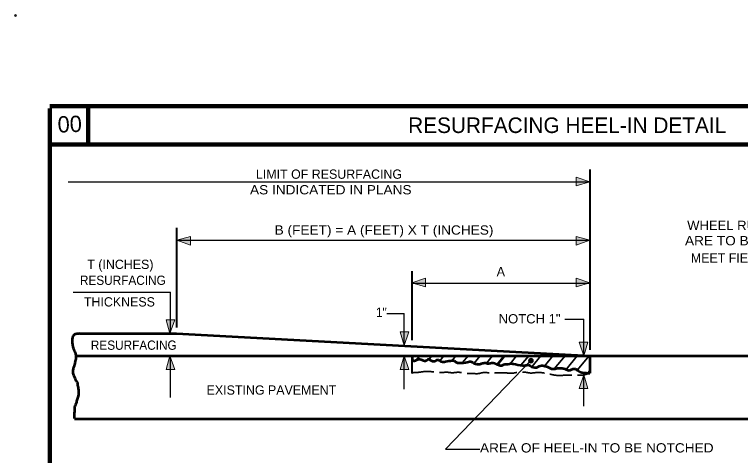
# Model space of a CAD drawing. Extents: x -8731 to -6016, y -62853 to -56618.
# Drawn here: x -7611 to -6553, y -62301 to -61658 of the extents above; entities that cross this region are included whole.
import ezdxf
from ezdxf.enums import TextEntityAlignment as Align

# ---------------------------------------------------------------- set-up
doc = ezdxf.new("R2010")
doc.units = 0
doc.header["$LTSCALE"] = 5.4
doc.header["$PDMODE"] = 32
doc.header["$PDSIZE"] = 2.7
doc.linetypes.add('LONG_DASHED', pattern=[7.5, 6, -1.5])
doc.layers.add('1', color=7, linetype='Continuous', lineweight=13)
doc.layers.add('3', color=7, linetype='Continuous', lineweight=40)

msp = doc.modelspace()

# ---------------------------------------------------------------- hatches: boundary and pattern name
at = {"layer": '1'}
for points in [[(-6772.16, -61901.92), (-6792.16, -61895), (-6792.16, -61907.5)], [(-7374.34, -61987.2), (-7354.34, -61994.1), (-7354.34, -61981.6)], [(-6772.16, -61987.2), (-6792.16, -61994.1), (-6792.16, -61981.6)], [(-7031.86, -62049.4), (-7011.86, -62042.52), (-7011.86, -62055)], [(-6772.16, -62049.4), (-6792.16, -62042.52), (-6792.16, -62055)], [(-7384.36, -62123.16), (-7377.46, -62103.16), (-7389.96, -62103.16)], [(-7043.1, -62140.64), (-7036.22, -62120.64), (-7048.7, -62120.64)], [(-6780.9, -62155.64), (-6787.8, -62135.64), (-6775.3, -62135.64)], [(-7384.36, -62155.96), (-7377.46, -62175.96), (-7389.96, -62175.96)], [(-7043.1, -62155.96), (-7036.22, -62175.96), (-7048.7, -62175.96)], [(-6780.9, -62183.46), (-6787.8, -62203.46), (-6775.3, -62203.46)]]:
    msp.add_hatch(color=256, dxfattribs=at).paths.add_polyline_path(points)

# ---------------------------------------------------------------- linework, layer by layer
at = {"layer": '1', "lineweight": 100}
for p, q in [((-6067.54, -61791.3), (-7559.76, -61791.3)), ((-7503.5, -61794.8), (-7503.5, -61847.56)), ((-6067.54, -61847.56), (-7559.76, -61847.56))]:
    msp.add_line(p, q, dxfattribs=at)
at = {"layer": '1'}
for p, q in [((-6857.44, -62166.2), (-6861.52, -62162.12)), ((-6857.74, -62166.2), (-6861.52, -62162.56)), ((-6858.18, -62166.2), (-6861.52, -62162.84)), ((-6858.62, -62166.2), (-6861.52, -62163.28)), ((-6857.02, -62166.2), (-6861.38, -62161.68)), ((-6859.18, -62166.04), (-6861.38, -62164)), ((-6856.86, -62165.9), (-6861.22, -62161.54)), ((-6856.42, -62165.76), (-6861.08, -62161.24)), ((-6856.14, -62165.6), (-6860.94, -62160.8)), ((-6855.84, -62165.46), (-6860.64, -62160.66)), ((-6855.56, -62165.32), (-6860.5, -62160.36)), ((-6855.42, -62164.88), (-6860.22, -62160.08)), ((-6855.12, -62164.74), (-6860.06, -62159.94)), ((-6854.98, -62164.44), (-6859.62, -62159.8)), ((-6854.98, -62164), (-6859.34, -62159.5)), ((-6854.82, -62163.56), (-6859.04, -62159.5)), ((-6854.68, -62163.28), (-6858.62, -62159.5)), ((-6854.68, -62163), (-6858.32, -62159.36)), ((-6854.68, -62162.56), (-6857.74, -62159.5)), ((-6854.68, -62162.12), (-6857.3, -62159.5)), ((-6854.82, -62161.68), (-6856.86, -62159.5))]:
    msp.add_line(p, q, dxfattribs=at)
at = {"layer": '1', "lineweight": 100}
msp.add_lwpolyline([(-7559.76, -61794.8), (-7559.76, -62812.74), (-6069, -62812.74)], dxfattribs=at)
at = {"layer": '1'}
for points in [[(-6772.16, -61901.92), (-6792.16, -61895), (-6792.16, -61907.5)], [(-7374.34, -61987.2), (-7354.34, -61994.1), (-7354.34, -61981.6)], [(-6772.16, -61987.2), (-6792.16, -61994.1), (-6792.16, -61981.6)], [(-7031.86, -62049.4), (-7011.86, -62042.52), (-7011.86, -62055)], [(-6772.16, -62049.4), (-6792.16, -62042.52), (-6792.16, -62055)], [(-7384.36, -62123.16), (-7377.46, -62103.16), (-7389.96, -62103.16)], [(-7043.1, -62140.64), (-7036.22, -62120.64), (-7048.7, -62120.64)], [(-6780.9, -62155.64), (-6787.8, -62135.64), (-6775.3, -62135.64)], [(-7384.36, -62155.96), (-7377.46, -62175.96), (-7389.96, -62175.96)], [(-7043.1, -62155.96), (-7036.22, -62175.96), (-7048.7, -62175.96)], [(-6780.9, -62183.46), (-6787.8, -62203.46), (-6775.3, -62203.46)]]:
    msp.add_lwpolyline(points, close=True, dxfattribs=at)
msp.add_circle((-6858.03, -62162.84), 3.42, dxfattribs=at)
msp.add_point((-7609.7, -61659.1), dxfattribs=at)
at = {"layer": '3'}
for p, q in [((-6772.34, -61883.78), (-6772.34, -62146.84)), ((-7374.84, -61969.04), (-7374.84, -62114.4)), ((-7031.62, -62032.18), (-7031.62, -62132.88))]:
    msp.add_line(p, q, dxfattribs=at)
at = {"layer": '3', "lineweight": 25}
for p, q in [((-7532.86, -61901.96), (-6772.34, -61901.96)), ((-7374.84, -61987.22), (-6772.34, -61987.22)), ((-7031.62, -62049.76), (-6772.34, -62049.76)), ((-7525.3, -62063.04), (-7383.72, -62063.04)), ((-7383.72, -62123.4), (-7383.72, -62063.04)), ((-7068.02, -62094.02), (-7042.84, -62094.02)), ((-7042.84, -62141.46), (-7042.84, -62094.02)), ((-6808.86, -62102.32), (-6781.06, -62102.32)), ((-6781.06, -62155.86), (-6781.06, -62102.32)), ((-7383.72, -62216.82), (-7383.72, -62155.86)), ((-7042.84, -62204.32), (-7042.84, -62155.86)), ((-6982.86, -62291.9), (-6858.02, -62162.84)), ((-6781.06, -62229.04), (-6781.06, -62182.92)), ((-6982.86, -62291.9), (-6932.38, -62291.9))]:
    msp.add_line(p, q, dxfattribs=at)
at = {"layer": '3', "lineweight": 53}
for p, q in [((-7521.66, -62155.86), (-6108.42, -62155.86)), ((-6907.06, -62168.52), (-6896.74, -62155.86)), ((-6772.34, -62155.86), (-6772.34, -62181.18)), ((-7523.7, -62247.52), (-6096.48, -62247.52))]:
    msp.add_line(p, q, dxfattribs=at)
at = {"layer": '3', "linetype": 'LONG_DASHED'}
msp.add_line((-7031.62, -62155.86), (-7031.62, -62181.18), dxfattribs=at)
at = {"layer": '3', "lineweight": 35}
for p, q in [((-7025.34, -62162.12), (-7020.26, -62155.86)), ((-7006.44, -62160.52), (-7002.66, -62155.86)), ((-6990.72, -62163), (-6984.9, -62155.86)), ((-6972.82, -62162.56), (-6967.58, -62155.86)), ((-6957.84, -62165.76), (-6949.54, -62155.86)), ((-6940.82, -62166.48), (-6931.94, -62155.86)), ((-6923.06, -62166.48), (-6914.34, -62155.86)), ((-6888.58, -62167.5), (-6878.98, -62155.86)), ((-6872.72, -62169.54), (-6861.38, -62155.86)), ((-6856.72, -62171.72), (-6843.78, -62155.86)), ((-6838.24, -62170.7), (-6826.16, -62155.86)), ((-6823.98, -62174.92), (-6808.42, -62155.86)), ((-6806.96, -62175.5), (-6790.8, -62155.86)), ((-6790.52, -62176.8), (-6773.2, -62155.86)), ((-6775.96, -62180.88), (-6772.34, -62176.52))]:
    msp.add_line(p, q, dxfattribs=at)
at = {"layer": '3', "lineweight": 53}
msp.add_lwpolyline([(-7515.54, -62123.4), (-7374.84, -62123.4), (-6772.34, -62155.86)], dxfattribs=at)
for points in [[(-7515.54, -62123.4), (-7518.46, -62123.84), (-7521.8, -62124), (-7525.14, -62126.18), (-7526.16, -62127.64), (-7526.74, -62129.24), (-7527.18, -62134.04), (-7527.04, -62137.24), (-7526.3, -62140.28), (-7523.98, -62148.3), (-7522.52, -62151.2), (-7521.94, -62153.1), (-7521.5, -62157.9), (-7522.1, -62162.26), (-7522.66, -62163.72), (-7522.96, -62165.46), (-7524.56, -62171.72), (-7525.3, -62173.6), (-7526.02, -62176.66), (-7526.16, -62179.88), (-7524.56, -62185.1), (-7522.82, -62189.18), (-7522.24, -62190.64), (-7519.46, -62195.28), (-7519.04, -62198.78), (-7517.72, -62205.62), (-7518.46, -62214.5), (-7519.46, -62217.56), (-7520.92, -62223.52), (-7522.66, -62228.04), (-7523.7, -62233.26), (-7523.54, -62234.72), (-7523.98, -62240.54), (-7523.84, -62242.88), (-7523.98, -62244.48), (-7523.7, -62247.38)], [(-7031.62, -62155.86), (-7031.18, -62156.88), (-7030.88, -62161.54), (-7029.58, -62162.7), (-7027.82, -62163), (-7023.18, -62161.24), (-7019.68, -62160.66), (-7014.74, -62162.56), (-7011.68, -62163), (-7008.18, -62161.1), (-7006.58, -62160.52), (-7005.14, -62161.82), (-7003.54, -62162.84), (-7001.64, -62163.42), (-6998.58, -62163.42), (-6993.34, -62161.68), (-6991.9, -62162.26), (-6989.42, -62163.86), (-6987.82, -62164.3), (-6986.06, -62164.44), (-6982.42, -62164.16), (-6973.26, -62162.56), (-6971.52, -62162.56), (-6969.92, -62163.14), (-6965.98, -62165.46), (-6964.38, -62166.04), (-6962.5, -62166.2), (-6950.86, -62165.02), (-6947.5, -62164.3), (-6945.9, -62164.3), (-6941.4, -62166.34), (-6936.3, -62167.8), (-6934.12, -62168.08), (-6932.38, -62167.94), (-6927.72, -62166.34), (-6924.38, -62166.2), (-6921.18, -62166.76), (-6919.58, -62166.76), (-6914.48, -62166.04), (-6911.42, -62166.48), (-6909.98, -62167.2), (-6906.92, -62168.52), (-6901.54, -62169.96), (-6900.08, -62169.96), (-6898.62, -62168.96), (-6893.82, -62167.94), (-6885.24, -62167.2), (-6883.64, -62167.36), (-6870.54, -62169.96), (-6867.06, -62169.96), (-6863.98, -62169.24), (-6861.82, -62169.1), (-6859.92, -62169.96), (-6856.72, -62171.72), (-6852.64, -62172.74), (-6849.74, -62172.88), (-6846.1, -62171), (-6842.74, -62169.96), (-6840.42, -62170.12), (-6835.18, -62171.44), (-6831.1, -62173.32), (-6829.22, -62174.34), (-6827.62, -62174.78), (-6824.26, -62174.92), (-6822.66, -62174.64), (-6821.22, -62174.04), (-6817.86, -62173.76), (-6812.62, -62173.9), (-6807.54, -62175.2), (-6806.08, -62175.94), (-6802.44, -62176.96), (-6800.84, -62176.52), (-6797.36, -62175.06), (-6795.32, -62174.78), (-6793.72, -62174.92), (-6791.82, -62175.8), (-6790.38, -62176.96), (-6788.62, -62177.68), (-6785.72, -62179.44), (-6783.82, -62180), (-6779.46, -62180.6), (-6777.7, -62180.74), (-6772.18, -62181.18)]]:
    msp.add_spline(points, degree=3, dxfattribs=at)
at = {"layer": '3', "linetype": 'LONG_DASHED', "lineweight": 35}
msp.add_spline([(-7031.62, -62181.18), (-7030.02, -62180.44), (-7028.26, -62180.3), (-7018.8, -62179.44), (-7011.1, -62178.56), (-7003.96, -62178.84), (-6996.1, -62179.44), (-6992.18, -62180), (-6987.66, -62180.3), (-6983.16, -62179.72), (-6978.66, -62179.88), (-6975.44, -62180.3), (-6970.06, -62180.3), (-6966.72, -62179.88), (-6951.44, -62181.32), (-6942.7, -62181.48), (-6937.18, -62181.9), (-6933.98, -62181.6), (-6932.52, -62181.32), (-6931.06, -62180.88), (-6926.26, -62180.16), (-6924.22, -62180.16), (-6916.66, -62180.88), (-6911.42, -62180.88), (-6907.78, -62180.6), (-6894.26, -62180.74), (-6884.66, -62181.04), (-6876.94, -62179.72), (-6867.48, -62179.58), (-6862.82, -62180.3), (-6860.22, -62180.74), (-6854.68, -62180.74), (-6852.5, -62180.44), (-6844.78, -62180.16), (-6836.94, -62181.18), (-6829.66, -62182.64), (-6824.56, -62183.8), (-6802.3, -62183.94), (-6797.22, -62183.8), (-6795.46, -62183.5), (-6791.54, -62183.8), (-6777.14, -62182.64), (-6775.38, -62182.04), (-6772.34, -62181.18)], degree=3, dxfattribs=at)

# ---------------------------------------------------------------- texts
at = {"layer": '1'}
msp.add_text('00', height=23.78, rotation=2.121, dxfattribs=at).set_placement((-7547.82, -61830.18))
at = {"layer": '3'}
for s, height, p in [('RESURFACING HEEL-IN DETAIL', 22.7, (-6805.2, -61830.66)), ('LIMIT OF RESURFACING', 13.53, (-7152.51, -61897.44)), ('MEET FIELD CONDITIONS.', 13.53, (-6509.85, -62019.66)), ('T (INCHES)', 13.53, (-7456.72, -62029.04)), ('A', 13.53, (-6902, -62039.6)), ('THICKNESS', 13.53, (-7458.12, -62083.8)), ('EXISTING PAVEMENT', 13.53, (-7236.46, -62212.46))]:
    msp.add_text(s, height=height, dxfattribs=at).set_placement(p, align=Align.CENTER)
for s, width, p in [('AS INDICATED IN PLANS', 1.1, (-7149.95, -61920.22)), ('WHEEL RUTS BEYOND THE HEEL-IN NOTCH', 1.05, (-6427.06, -61972.16)), ('B (FEET) = A (FEET) X T (INCHES)', 1.1, (-7072.28, -61978.96)), ('ARE TO BE FILLED AND TRANSITIONED TO', 1.1, (-6426.69, -61994.52)), ('RESURFACING', 0.95, (-7453.12, -62052.28)), ('1"', 0.95, (-7076.18, -62098.96)), ('NOTCH 1" ', 1.05, (-6857.43, -62108.5)), ('RESURFACING', 0.95, (-7437.2, -62146.98)), (' AREA OF HEEL-IN TO BE NOTCHED', 1.1, (-6764.87, -62296.84))]:
    msp.add_text(s, height=13.53, dxfattribs=dict(at, width=width)).set_placement(p, align=Align.CENTER)

doc.saveas('drawing.dxf')
